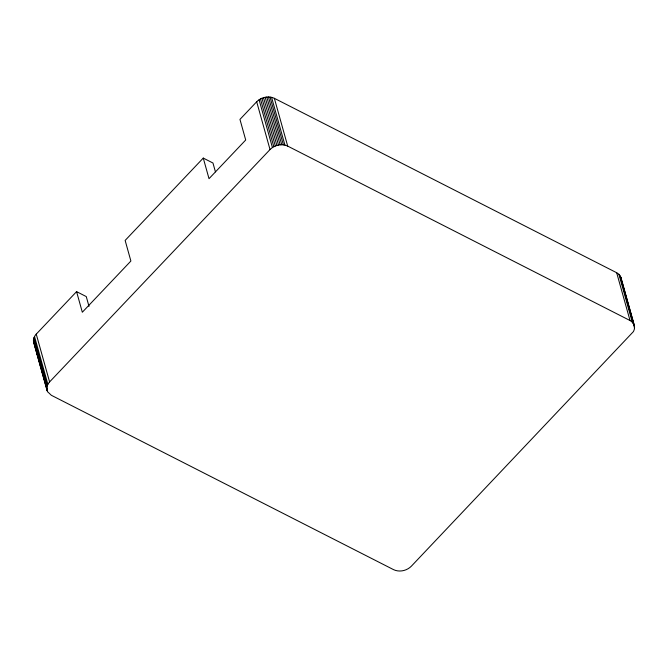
<?xml version="1.0" encoding="UTF-8"?>
<svg xmlns="http://www.w3.org/2000/svg" width="668" height="668" viewBox="0 0 668 668"><rect width="100%" height="100%" fill="white"/><g stroke="black" fill="none" stroke-linecap="round" stroke-linejoin="round"><path stroke-width="1" d="M76.57 291.632L82.323 312.232L130.886 261.029L125.141 240.43L203.264 158.082L209.017 178.682L245.707 140.004L239.954 119.397L256.687 101.761C261.163 97.244 268.511 95.557 274.356 98.313L616.673 272.728L618.919 274.298L620.939 277.479L634.283 325.274L634.441 329.007L633.489 331.528L411.313 566.239C406.837 570.756 399.489 572.443 393.644 569.687L51.327 395.272L47.537 391.673L34.193 343.878C32.456 340.622 33.801 336.639 36.247 334.134L76.57 291.632L86.264 296.575L89.003 306.387M47.537 391.673C45.808 388.417 47.152 384.434 49.591 381.929L270.031 149.557C274.506 145.031 281.854 143.353 287.699 146.108L630.024 320.523L632.262 322.093L634.283 325.274M203.264 158.082L212.967 163.017L215.43 171.851M620.463 276.327L634.55 326.477M622.367 283.917L625.148 293.878M625.707 295.866L628.488 305.827M629.039 307.814L634.6 327.729M619.779 275.258L633.13 323.053M618.919 274.298L632.262 322.093M616.673 272.728L630.024 320.523M274.356 98.313L287.699 146.108M271.567 97.319L284.919 145.115M270.031 97.06L283.382 144.856M268.436 96.96L281.779 144.756M266.799 97.035L280.142 144.831M265.163 97.277L278.506 145.073M263.543 97.678L276.886 145.465M261.973 98.229L275.316 146.025M260.47 98.931L273.822 146.726M259.075 99.757L272.427 147.553M256.687 101.761L270.031 149.557M36.247 334.134L49.591 381.929M34.511 336.472L47.862 384.267M33.934 337.724L47.278 385.519M33.559 338.993L46.91 386.789M34.87 344.947L35.705 347.928M36.264 349.923L37.65 354.9M38.21 356.896L39.045 359.877M39.596 361.872L40.431 364.862M41.55 368.845L42.376 371.825M42.936 373.821L43.771 376.81M44.881 380.793L45.716 383.774M46.276 385.77L47.102 388.759M33.4 340.271L46.743 388.066M33.45 341.523L47.061 390.521M620.939 277.479L621.257 279.934"/></g></svg>
